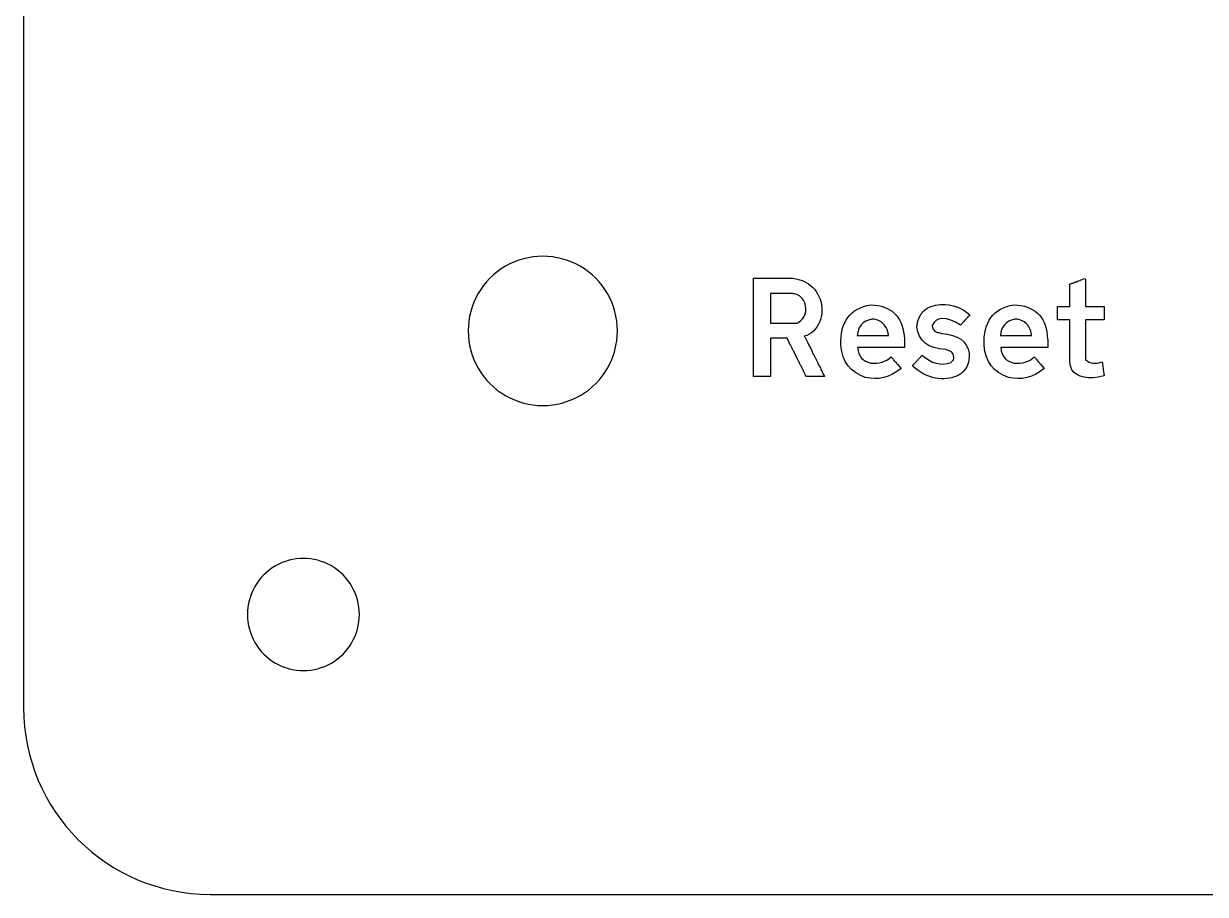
# Model space of a CAD drawing. Extents: x 224 to 350, y 17 to 279.
# Drawn here: x 224.49 to 256.17, y 17.46 to 40.8 of the extents above; entities that cross this region are included whole.
import ezdxf

# ---------------------------------------------------------------- set-up
doc = ezdxf.new("R2010")
doc.units = 0
doc.layers.add('For_Cutting', color=7, linetype='CONTINUOUS')

msp = doc.modelspace()

# ---------------------------------------------------------------- linework, layer by layer
at = {"layer": 'For_Cutting', "color": 5}
for points in [[(224.49459, 107.46368), (224.49459, 22.46388)], [(229.49459, 17.46386), (344.49454, 17.46386)]]:
    msp.add_lwpolyline(points, dxfattribs=at)
at = {"layer": 'For_Cutting', "color": 7}
for points in [[(245.054145, 32.17229), (244.964575, 32.36521), (244.937015, 32.36521), (244.819882, 32.36521), (244.799212, 32.36521), (244.716532, 32.36521), (244.695862, 32.36521), (244.668302, 32.36521), (244.647632, 32.36521), (244.509828, 32.36521), (244.509828, 31.33857), (244.482268, 31.33857), (244.358245, 31.33857), (244.330685, 31.33857), (244.303125, 31.33857), (244.275565, 31.33857), (244.158431, 31.33857), (244.137761, 31.33857), (244.055081, 31.33857), (244.055081, 31.36617), (244.055081, 31.4902), (244.055081, 31.5453), (244.055081, 31.6004), (244.055081, 31.6211), (244.055081, 31.6487), (244.055081, 31.77272), (244.055081, 31.79342), (244.055081, 31.93123), (244.055081, 31.98633), (244.055081, 32.01393), (244.055081, 32.13795), (244.055081, 32.15865), (244.055081, 32.17935), (244.055081, 32.39294), (244.055081, 32.44114), (244.055081, 32.46184), (244.055081, 32.48944), (244.055081, 32.61347), (244.055081, 32.70997), (244.055081, 32.73067), (244.055081, 32.76517), (244.055081, 32.78587), (244.055081, 32.81347), (244.055081, 32.83417), (244.055081, 32.97198), (244.055081, 33.08911), (244.055081, 33.10981), (244.055081, 33.19251), (244.055081, 33.28211), (244.055081, 33.30971), (244.055081, 33.42684), (244.055081, 33.44754), (244.055081, 33.53024), (244.055081, 33.60604), (244.055081, 33.64044), (244.055081, 33.73004), (244.055081, 33.75764), (244.055081, 33.87477), (244.055081, 33.89547), (244.055081, 33.97817), (244.082683, 33.97708)], [(244.082683, 33.97708), (244.206707, 33.97708), (244.282497, 33.97708), (244.310057, 33.97708), (244.337617, 33.97708), (244.365177, 33.97708), (244.392737, 33.97708), (244.50987, 33.97708), (244.53054, 33.97708), (244.61322, 33.97708), (244.63389, 33.97708), (244.847486, 33.97708)], [(252.736773, 33.88895), (252.757443, 33.90275), (252.812563, 33.91655)], [(252.840123, 33.93055), (252.943474, 33.97019)], [(252.957254, 33.93579), (252.957254, 33.2192), (252.991704, 33.2192), (253.019264, 33.2192), (253.053714, 33.2192), (253.081274, 33.2192), (253.115724, 33.2192), (253.205294, 33.2192), (253.232854, 33.2192), (253.349987, 33.2192), (253.405107, 33.2192), (253.453337, 33.2192), (253.453337, 32.86091), (253.418887, 32.86091), (253.391327, 32.86091), (253.356877, 32.86091), (253.329317, 32.86091), (253.294867, 32.86091), (253.205297, 32.86091), (253.177737, 32.86091), (253.060604, 32.86091), (253.039934, 32.86091), (252.957254, 32.86091), (252.957254, 31.93763)], [(252.536963, 31.83434), (252.536963, 31.97214), (252.536963, 32.01344), (252.536963, 32.03414), (252.536963, 32.06174), (252.536963, 32.08244), (252.536963, 32.11684), (252.536963, 32.13754), (252.536963, 32.16514), (252.536963, 32.18584), (252.536963, 32.32364), (252.536963, 32.35124), (252.536963, 32.37884), (252.536963, 32.39954), (252.536963, 32.52357), (252.536963, 32.61317), (252.536963, 32.64077), (252.536963, 32.7579), (252.536963, 32.7786), (252.536963, 32.8613), (252.509403, 32.8613), (252.481843, 32.8613), (252.454283, 32.8613), (252.426723, 32.8613), (252.30959, 32.8613), (252.28892, 32.8613), (252.20624, 32.8613), (252.20624, 32.9578), (252.20624, 32.9785), (252.20624, 33.0129), (252.20624, 33.0336), (252.20624, 33.0612), (252.20624, 33.0819), (252.20624, 33.2197), (252.2338, 33.2197), (252.26136, 33.2197), (252.28892, 33.2197), (252.31648, 33.2197), (252.433613, 33.2197), (252.488733, 33.2197), (252.536963, 33.2197), (252.536963, 33.261), (252.536963, 33.2886), (252.536963, 33.41262), (252.536963, 33.48842), (252.536963, 33.51602), (252.536963, 33.54362), (252.536963, 33.57122), (252.536963, 33.59882), (252.536963, 33.71595), (252.536963, 33.73665), (252.536963, 33.81935), (252.564523, 33.83315), (252.592083, 33.84015), (252.619643, 33.84715), (252.640313, 33.86095), (252.674763, 33.86795)], [(245.054192, 33.5641), (244.964622, 33.5641), (244.937062, 33.5641), (244.813039, 33.5641), (244.785479, 33.5641), (244.757919, 33.5641), (244.730359, 33.5641), (244.613226, 33.5641), (244.592556, 33.5641), (244.509876, 33.5641), (244.509875, 32.77129)], [(245.219552, 33.5431), (245.185102, 33.5501), (245.150652, 33.5571)], [(247.205705, 33.26039), (247.205664, 33.2605)], [(249.078079, 33.27411), (249.078075, 33.27428)], [(251.043543, 33.26039), (251.043503, 33.2605)], [(249.856667, 32.99178), (249.835997, 32.96418), (249.815327, 32.94348), (249.794657, 32.92968), (249.780877, 32.90898), (249.767097, 32.88828), (249.753317, 32.87448), (249.739537, 32.86748)], [(244.509875, 32.77129), (244.530545, 32.77129), (244.551215, 32.77129), (244.689019, 32.77129), (244.723469, 32.77129), (244.751029, 32.77129), (244.785479, 32.77129), (244.854379, 32.77129), (244.881939, 32.77129), (244.957729, 32.77129), (244.978399, 32.77129), (244.999069, 32.77129), (245.026629, 32.77129), (245.047299, 32.77129), (245.095529, 32.77129)], [(249.698197, 32.81928), (249.608627, 32.71593)], [(245.419373, 32.41989), (245.433153, 32.40609), (245.440053, 32.38539), (245.495173, 32.28204), (245.515843, 32.24074), (245.529623, 32.19944), (245.591633, 32.08919), (245.619193, 32.02719), (245.632973, 32.00649), (245.639873, 31.98579), (245.660543, 31.93759)], [(246.840483, 32.44056), (246.881823, 32.44056), (246.998956, 32.44056), (247.040296, 32.44056), (247.074746, 32.44056), (247.116086, 32.44056), (247.143646, 32.44056), (247.26767, 32.44056), (247.34346, 32.44056), (247.37102, 32.44056), (247.39858, 32.44056), (247.42614, 32.44056), (247.4537, 32.44056), (247.570833, 32.44056), (247.625953, 32.44056), (247.674183, 32.44056), (247.674183, 32.46126)], [(248.108299, 32.3234), (248.108299, 32.11669), (248.053179, 32.11669), (247.915375, 32.11669), (247.894705, 32.11669), (247.874035, 32.11669), (247.660439, 32.11669), (247.612209, 32.11669), (247.570869, 32.11669), (247.522639, 32.11669), (247.481299, 32.11669), (247.446849, 32.11669), (247.405509, 32.11669), (247.377949, 32.11669), (247.253925, 32.11669), (247.178135, 32.11669), (247.150575, 32.11669), (247.123015, 32.11669), (247.095455, 32.11669), (247.067895, 32.11669), (246.950762, 32.11669), (246.930092, 32.11669), (246.847412, 32.11669)], [(248.094499, 32.44745), (248.101399, 32.3441)], [(250.678322, 32.44056), (250.719662, 32.44056), (250.836795, 32.44056), (250.878135, 32.44056), (250.912585, 32.44056), (250.953925, 32.44056), (250.981485, 32.44056), (251.105509, 32.44056), (251.181299, 32.44056), (251.208859, 32.44056), (251.236419, 32.44056), (251.263979, 32.44056), (251.291539, 32.44056), (251.408672, 32.44056), (251.463792, 32.44056), (251.512022, 32.44056), (251.512022, 32.46126)], [(251.946138, 32.3234), (251.946138, 32.11669), (251.891018, 32.11669), (251.753214, 32.11669), (251.732544, 32.11669), (251.711874, 32.11669), (251.498278, 32.11669), (251.450048, 32.11669), (251.408708, 32.11669), (251.360478, 32.11669), (251.319138, 32.11669), (251.284688, 32.11669), (251.243348, 32.11669), (251.215788, 32.11669), (251.091764, 32.11669), (251.015974, 32.11669), (250.988414, 32.11669), (250.960854, 32.11669), (250.933294, 32.11669), (250.905734, 32.11669), (250.788601, 32.11669), (250.767931, 32.11669), (250.685251, 32.11669)], [(251.932338, 32.44745), (251.939238, 32.3441)], [(245.267785, 31.75859), (245.254005, 31.77239), (245.247105, 31.78619), (245.240205, 31.80689), (245.198865, 31.88959), (245.157525, 31.96539), (245.143745, 31.99299), (245.136845, 32.02059), (245.123065, 32.03439), (245.116165, 32.05509), (245.102385, 32.07579), (245.095485, 32.08959)], [(249.367467, 32.00633), (249.208993, 32.06143)], [(245.302265, 31.68269), (245.295365, 31.69649), (245.281585, 31.72409), (245.274685, 31.74479)], [(245.736333, 31.79979), (245.757003, 31.75849), (245.770783, 31.72409)], [(247.805148, 31.80665), (247.812048, 31.78595), (247.832718, 31.76525)], [(248.320155, 31.62022), (248.333935, 31.64782), (248.354605, 31.66852), (248.368385, 31.68232)], [(248.444175, 31.75812), (248.457955, 31.77882)], [(248.471735, 31.79262), (248.478635, 31.80642), (248.492415, 31.81342), (248.581985, 31.91677)], [(251.642986, 31.80665), (251.649886, 31.78595), (251.670556, 31.76525)], [(252.543863, 31.66205), (252.543863, 31.68275)], [(253.405127, 31.73784), (253.412027, 31.71714), (253.412027, 31.67584)], [(245.391845, 31.51039), (245.371175, 31.54489), (245.350505, 31.57929), (245.343605, 31.60689)], [(245.956833, 31.33817), (245.936163, 31.33817), (245.812139, 31.33817), (245.722569, 31.33817), (245.695009, 31.33817), (245.577875, 31.33817), (245.557205, 31.33817), (245.474525, 31.33817), (245.453855, 31.37947)], [(245.874133, 31.51047), (245.887913, 31.49667), (245.894813, 31.48287), (245.901713, 31.46907), (245.929273, 31.40017)], [(247.915398, 31.66875), (248.011858, 31.55851)], [(251.753236, 31.66875), (251.849696, 31.55851)], [(252.592103, 31.52425), (252.585203, 31.53805), (252.571423, 31.57935)], [(253.432707, 31.53114), (253.453377, 31.35888)]]:
    msp.add_lwpolyline(points, dxfattribs=at)
for points in [[(247.226311, 32.88154)], [(251.06415, 32.88154)]]:
    msp.add_lwpolyline(points, close=True, dxfattribs=at)
at = {"layer": 'For_Cutting', "color": 1}
for points in [[(240.41074, 32.56309)], [(233.49459, 24.96387)]]:
    msp.add_lwpolyline(points, close=True, dxfattribs=at)
for points in [[(239.41074, 34.295141), (238.791938, 34.652406), (238.029542, 34.652406), (237.41074, 34.295141)], [(237.41074, 34.295141), (236.791938, 33.937875), (236.41074, 33.277621), (236.41074, 32.56309)], [(240.41074, 32.56309), (240.41074, 33.277621), (240.029542, 33.937875), (239.41074, 34.295141)], [(236.41074, 32.56309), (236.41074, 31.848559), (236.791938, 31.188305), (237.41074, 30.831039)], [(239.41074, 30.831039), (240.029542, 31.188305), (240.41074, 31.848559), (240.41074, 32.56309)], [(237.41074, 30.831039), (238.029542, 30.473774), (238.791938, 30.473774), (239.41074, 30.831039)], [(232.745349, 26.265099), (232.280862, 26.533632), (231.708318, 26.533632), (231.243831, 26.265099)], [(231.243831, 26.265099), (230.779343, 25.996565), (230.49365, 25.500394), (230.49459, 24.96387)], [(233.49459, 24.96387), (233.49553, 25.500394), (233.209837, 25.996565), (232.745349, 26.265099)], [(230.49459, 24.96387), (230.49365, 24.427346), (230.779343, 23.931175), (231.243831, 23.662641)], [(232.745349, 23.662641), (233.209837, 23.931175), (233.49553, 24.427346), (233.49459, 24.96387)], [(231.243831, 23.662641), (231.708318, 23.394108), (232.280862, 23.394108), (232.745349, 23.662641)]]:
    msp.add_open_spline(points, degree=3, dxfattribs=at)
at = {"layer": 'For_Cutting', "color": 7}
for points in [[(244.847486, 33.97708), (245.345877, 34.013813), (245.678903, 33.82548), (245.846564, 33.41208)], [(252.812563, 33.91655), (252.817163, 33.92255), (252.821756, 33.924883), (252.826343, 33.92355)], [(252.826343, 33.92355), (252.830943, 33.92955), (252.835536, 33.931883), (252.840123, 33.93055)], [(252.943474, 33.97019), (252.952661, 33.959857), (252.957254, 33.94839), (252.957254, 33.93579)], [(252.674763, 33.86795), (252.681656, 33.872617), (252.688546, 33.87495), (252.695433, 33.87495)], [(252.695433, 33.87495), (252.70232, 33.879617), (252.70921, 33.88195), (252.716103, 33.88195)], [(252.716103, 33.88195), (252.722996, 33.886617), (252.729886, 33.88895), (252.736773, 33.88895)], [(245.150652, 33.5571), (245.113905, 33.563967), (245.081752, 33.5663), (245.054192, 33.5641)], [(245.433148, 33.31573), (245.387215, 33.421377), (245.316016, 33.497167), (245.219552, 33.5431)], [(245.247113, 32.77829), (245.444632, 32.91839), (245.506643, 33.097537), (245.433148, 33.31573)], [(245.846564, 33.41208), (245.915466, 33.191593), (245.908576, 32.987183), (245.825894, 32.79885)], [(246.399552, 32.17174), (246.378879, 32.811373), (246.647596, 33.174257), (247.205705, 33.26039)], [(247.205664, 33.2605), (247.741951, 33.240967), (248.038229, 32.96995), (248.094499, 32.44745)], [(248.437291, 32.66777), (248.468298, 33.04673), (248.681894, 33.248843), (249.078079, 33.27411)], [(249.078075, 33.27428), (249.391579, 33.28028), (249.65111, 33.186113), (249.856667, 32.99178)], [(250.23739, 32.17174), (250.216717, 32.811373), (250.485434, 33.174257), (251.043543, 33.26039)], [(251.043503, 33.2605), (251.57979, 33.240967), (251.876068, 32.96995), (251.932338, 32.44745)], [(249.608627, 32.71593), (249.223924, 32.96283), (248.971284, 32.960497), (248.850705, 32.70893)], [(245.095529, 32.77129), (245.157542, 32.769957), (245.20807, 32.77229), (245.247113, 32.77829)], [(245.825894, 32.79885), (245.745509, 32.602483), (245.610002, 32.476163), (245.419373, 32.41989)], [(247.226334, 32.88154), (246.981732, 32.823007), (246.853115, 32.676013), (246.840483, 32.44056)], [(247.646613, 32.58526), (247.562782, 32.78048), (247.422682, 32.87924), (247.226311, 32.88154)], [(249.208993, 32.06143), (248.735866, 32.090163), (248.478632, 32.292277), (248.437291, 32.66777)], [(248.850705, 32.70893), (248.851838, 32.634283), (248.881695, 32.579163), (248.940275, 32.54357)], [(249.739537, 32.86748), (249.723457, 32.84568), (249.709677, 32.829613), (249.698197, 32.81928)], [(251.064173, 32.88154), (250.819571, 32.823007), (250.690954, 32.676013), (250.678322, 32.44056)], [(251.484452, 32.58526), (251.400621, 32.78048), (251.26052, 32.87924), (251.06415, 32.88154)], [(247.667283, 32.51636), (247.655796, 32.54276), (247.648906, 32.565727), (247.646613, 32.58526)], [(247.674183, 32.46126), (247.667296, 32.47966), (247.664996, 32.498027), (247.667283, 32.51636)], [(248.101399, 32.3441), (248.105999, 32.337233), (248.108299, 32.330333), (248.108299, 32.3234)], [(248.940275, 32.54357), (248.964388, 32.536703), (248.982762, 32.529803), (248.995395, 32.52287)], [(248.995395, 32.52287), (249.037882, 32.516003), (249.074629, 32.506803), (249.105638, 32.49527)], [(249.105638, 32.49527), (249.540869, 32.462003), (249.784322, 32.287453), (249.835998, 31.97162)], [(251.505122, 32.51636), (251.493635, 32.54276), (251.486745, 32.565727), (251.484452, 32.58526)], [(251.512022, 32.46126), (251.505129, 32.47966), (251.502829, 32.498027), (251.505122, 32.51636)], [(251.939238, 32.3441), (251.943838, 32.337233), (251.946138, 32.330333), (251.946138, 32.3234)], [(245.095485, 32.08959), (245.080558, 32.12519), (245.066778, 32.152757), (245.054145, 32.17229)], [(247.054121, 31.31735), (246.656786, 31.44941), (246.438597, 31.734207), (246.399552, 32.17174)], [(246.847412, 32.11669), (246.872679, 31.882423), (246.992109, 31.74462), (247.205702, 31.70328)], [(249.415697, 31.77895), (249.438664, 31.87197), (249.422587, 31.947763), (249.367467, 32.00633)], [(250.891959, 31.31735), (250.494624, 31.44941), (250.276435, 31.734207), (250.23739, 32.17174)], [(250.685251, 32.11669), (250.710518, 31.882423), (250.829948, 31.74462), (251.043541, 31.70328)], [(245.274685, 31.74479), (245.268952, 31.749457), (245.266652, 31.754057), (245.267785, 31.75859)], [(245.343605, 31.60689), (245.322932, 31.634423), (245.309152, 31.65969), (245.302265, 31.68269)], [(245.660543, 31.93759), (245.67777, 31.912323), (245.689253, 31.889357), (245.694993, 31.86869)], [(245.694993, 31.86869), (245.714513, 31.843423), (245.728293, 31.820457), (245.736333, 31.79979)], [(245.770783, 31.72409), (245.790303, 31.690823), (245.804083, 31.660957), (245.812123, 31.63449)], [(247.205702, 31.70328), (247.421595, 31.67688), (247.603037, 31.732003), (247.750028, 31.86865)], [(247.750028, 31.86865), (247.766108, 31.843383), (247.784481, 31.822717), (247.805148, 31.80665)], [(247.832718, 31.76525), (247.863725, 31.736517), (247.886691, 31.70895), (247.901618, 31.68255)], [(247.901618, 31.68255), (247.909658, 31.677883), (247.914251, 31.673283), (247.915398, 31.66875)], [(248.368385, 31.68232), (248.391352, 31.709853), (248.412022, 31.73052), (248.430395, 31.74432)], [(248.430395, 31.74432), (248.434995, 31.752387), (248.439588, 31.756987), (248.444175, 31.75812)], [(248.457955, 31.77882), (248.462555, 31.786887), (248.467148, 31.791487), (248.471735, 31.79262)], [(248.581985, 31.91677), (248.820845, 31.68939), (249.078079, 31.622783), (249.353687, 31.71695)], [(249.353687, 31.71695), (249.37436, 31.744483), (249.39503, 31.76515), (249.415697, 31.77895)], [(249.835998, 31.97162), (249.860111, 31.700607), (249.763649, 31.50079), (249.54661, 31.37217)], [(251.043541, 31.70328), (251.259434, 31.67688), (251.440875, 31.732003), (251.587866, 31.86865)], [(251.587866, 31.86865), (251.603946, 31.843383), (251.622319, 31.822717), (251.642986, 31.80665)], [(251.670556, 31.76525), (251.701563, 31.736517), (251.724529, 31.70895), (251.739456, 31.68255)], [(251.739456, 31.68255), (251.747496, 31.677883), (251.752089, 31.673283), (251.753236, 31.66875)], [(252.543863, 31.68275), (252.536976, 31.74475), (252.534676, 31.79528), (252.536963, 31.83434)], [(252.957254, 31.93763), (252.954987, 31.876763), (252.957287, 31.826233), (252.964154, 31.78604)], [(252.964154, 31.78604), (253.073249, 31.686133), (253.22024, 31.670067), (253.405127, 31.73784)], [(253.412027, 31.67584), (253.418914, 31.648307), (253.421214, 31.62304), (253.418927, 31.60004)], [(245.453855, 31.37947), (245.425148, 31.430003), (245.404478, 31.473643), (245.391845, 31.51039)], [(245.812123, 31.63449), (245.84313, 31.590823), (245.8638, 31.549483), (245.874133, 31.51047)], [(245.929273, 31.40017), (245.9465, 31.379503), (245.955686, 31.358837), (245.956833, 31.33817)], [(248.011858, 31.55851), (247.716728, 31.312757), (247.397482, 31.23237), (247.054121, 31.31735)], [(249.54661, 31.37217), (249.13894, 31.18843), (248.730122, 31.271113), (248.320155, 31.62022)], [(251.849696, 31.55851), (251.554566, 31.312757), (251.23532, 31.23237), (250.891959, 31.31735)], [(252.571423, 31.57935), (252.557643, 31.611483), (252.548456, 31.63905), (252.543863, 31.66205)], [(253.453377, 31.35888), (253.026185, 31.252087), (252.739094, 31.30721), (252.592103, 31.52425)], [(253.418927, 31.60004), (253.426967, 31.57364), (253.43156, 31.550673), (253.432707, 31.53114)]]:
    msp.add_open_spline(points, degree=3, dxfattribs=at)
at = {"layer": 'For_Cutting', "color": 5}
msp.add_open_spline([(224.49459, 22.46388), (224.49458, 19.70245), (226.73316, 17.46386), (229.49459, 17.46386)], degree=3, dxfattribs=at)

doc.saveas('drawing.dxf')
